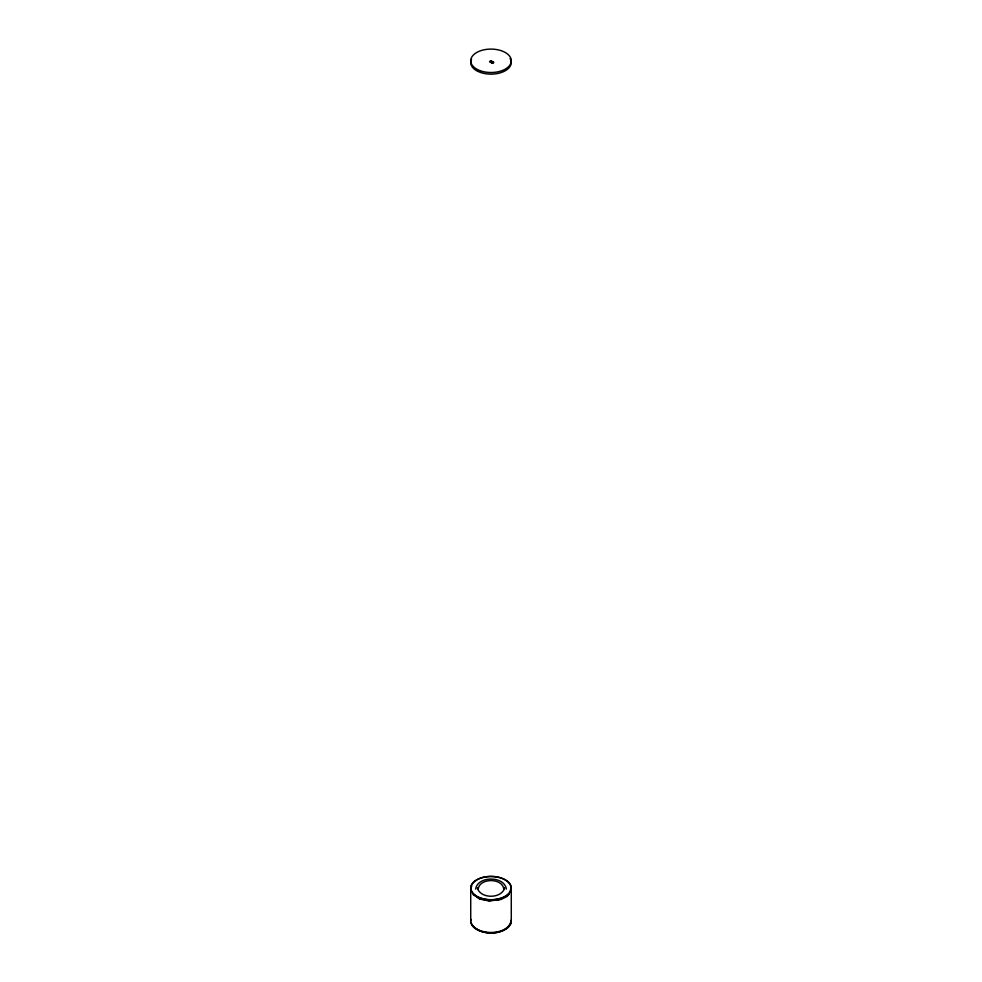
<?xml version="1.0" encoding="UTF-8"?>
<svg xmlns="http://www.w3.org/2000/svg" width="982" height="982" viewBox="0 0 982 982"><rect width="100%" height="100%" fill="white"/><g stroke="black" fill="none" stroke-linecap="round" stroke-linejoin="round"><path stroke-width="1.47" d="M510.566 889.766L510.333 890.858M511.07 889.447L510.284 892.319M471.004 922.294C476.074 936.153 506.479 937.466 511.07 921.214M504.429 888.735C500.575 898.739 481.425 898.739 477.571 888.735M471.164 887.63L471.716 886.206M508.271 894.983L509.425 893.694L506.859 896.529L501.201 899.402L489.085 900.973L479.695 899.021L473.103 894.369L479.695 898.69L489.085 900.641L498.954 899.733L508.271 895.314M472.097 925.13C480.308 934.827 500.685 934.778 509.425 925.793M490.288 62.05L491.712 61.215M491 62.455L492.436 61.633M491.712 62.873L493.148 62.05M490.288 61.215L493.148 62.873M477.571 71.256L475.767 70.213A20.291 11.71 0 0 1 471.532 59.202M511.278 888.464A20.291 11.71 0 0 1 480.333 898.064A20.291 11.71 0 0 1 481.401 877.785A20.291 11.71 0 0 1 511.278 888.464L511.278 921.546M510.836 922.994L510.284 924.418M506.344 889.066C504.417 875.735 477.583 875.735 475.656 889.066M504.429 887.753L504.429 888.992M503.791 888.968C502.256 877.798 479.744 877.798 478.209 888.968M477.571 887.753L477.571 888.992M470.722 887.753L470.722 920.834M511.192 920.085A20.291 11.71 0 0 1 490.386 932.9A20.291 11.71 0 0 1 470.967 919.373M511.192 61.35A20.291 11.71 0 0 1 500.206 72.864A20.291 11.71 0 0 1 477.608 71.232M510.1 58.478A20.291 11.71 0 0 1 510.8 59.89M491 60.81L489.564 61.633L492.436 63.29L493.86 62.455L491 60.81M480.431 897.965A20.082 11.6 0 0 0 511.07 888.452A20.082 11.6 0 0 0 481.487 877.896A20.082 11.6 0 0 0 480.431 897.965M480.333 70.765A20.291 11.71 0 0 0 511.278 61.166A20.291 11.71 0 0 0 481.401 50.487A20.291 11.71 0 0 0 480.333 70.765"/></g></svg>
